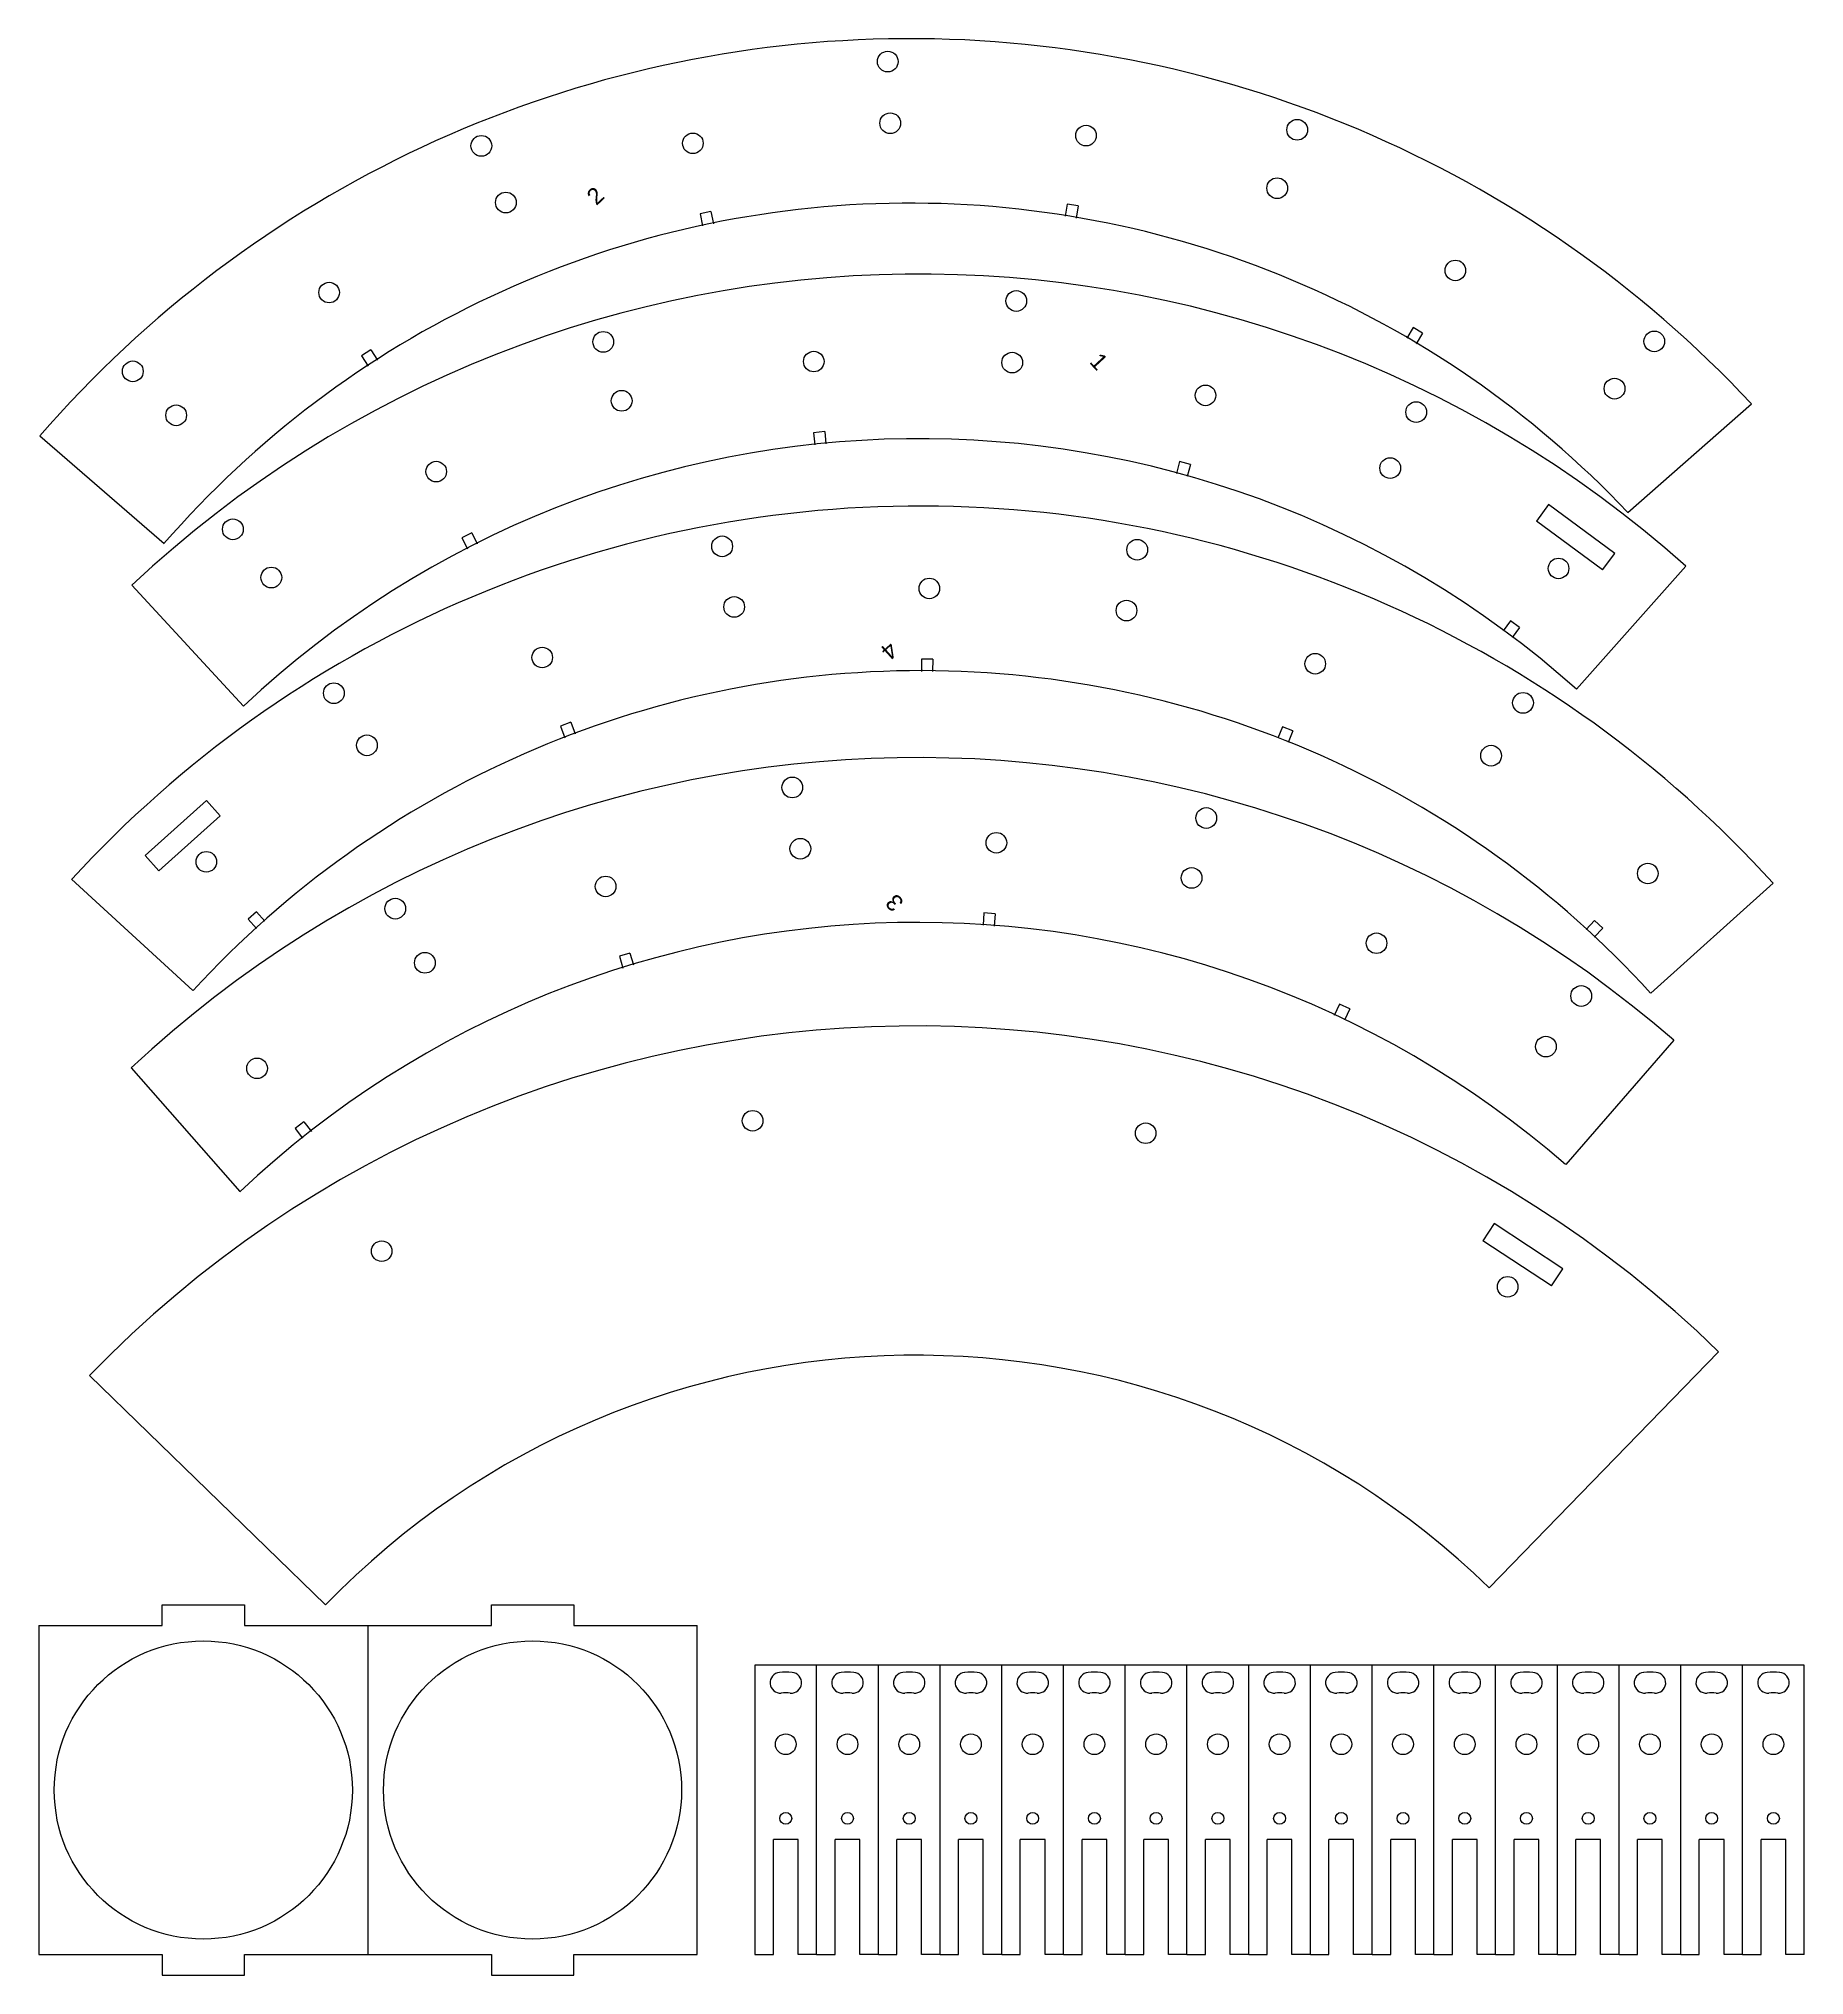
# Model space of a CAD drawing. Header units: inches. Extents: x 0.2 to 21.7, y 0.2 to 23.8.
import ezdxf

# ---------------------------------------------------------------- set-up
doc = ezdxf.new("R2010")
doc.units = ezdxf.units.IN
doc.header["$MEASUREMENT"] = 0
doc.layers.add('cut', color=6, linetype='Continuous', lineweight=0)
doc.layers.add('etch', color=1, linetype='Continuous', lineweight=0)
doc.styles.get("Standard").update_dxf_attribs({"font": 'ARIAL.TTF'})

msp = doc.modelspace()

# ---------------------------------------------------------------- linework, layer by layer
at = {"layer": 'cut'}
for p, q in [((8.37, 21.661), (8.238, 21.634)), ((8.37, 21.661), (8.4, 21.513)), ((12.698, 21.753), (12.673, 21.605)), ((12.832, 21.731), (12.698, 21.753)), ((12.832, 21.731), (12.806, 21.583)), ((8.238, 21.634), (8.268, 21.487)), ((16.901, 20.254), (16.824, 20.125)), ((17.017, 20.184), (16.901, 20.254)), ((17.017, 20.184), (16.94, 20.056)), ((4.236, 19.984), (4.122, 19.911)), ((4.122, 19.911), (4.203, 19.785)), ((4.236, 19.984), (4.317, 19.857)), ((19.51, 18.005), (21.014, 19.326)), ((0.214, 18.939), (1.725, 17.628)), ((9.752, 18.989), (9.617, 18.976)), ((9.617, 18.976), (9.632, 18.827)), ((9.752, 18.989), (9.766, 18.84)), ((14.065, 18.625), (14.025, 18.48)), ((14.195, 18.588), (14.065, 18.625)), ((14.195, 18.588), (14.155, 18.443)), ((18.548, 18.103), (18.399, 17.902)), ((19.204, 17.308), (18.399, 17.902)), ((19.352, 17.509), (18.548, 18.103)), ((5.463, 17.758), (5.343, 17.698)), ((5.343, 17.698), (5.41, 17.563)), ((5.463, 17.758), (5.531, 17.624)), ((19.204, 17.308), (19.352, 17.509)), ((18.885, 15.861), (20.216, 17.354)), ((1.334, 17.125), (2.691, 15.655)), ((18.086, 16.69), (17.996, 16.57)), ((18.194, 16.609), (18.086, 16.69)), ((18.194, 16.609), (18.104, 16.489)), ((10.93, 16.226), (10.928, 16.076)), ((11.065, 16.225), (10.93, 16.226)), ((11.065, 16.225), (11.063, 16.074)), ((6.669, 15.458), (6.543, 15.41)), ((6.543, 15.41), (6.596, 15.27)), ((6.669, 15.458), (6.722, 15.317)), ((15.315, 15.402), (15.259, 15.263)), ((15.44, 15.352), (15.315, 15.402)), ((15.44, 15.352), (15.384, 15.212)), ((2.241, 14.508), (1.496, 13.84)), ((2.408, 14.322), (2.241, 14.508)), ((2.408, 14.322), (1.663, 13.654)), ((1.496, 13.84), (1.663, 13.654)), ((0.601, 13.552), (2.074, 12.2)), ((21.277, 13.503), (19.788, 12.167)), ((2.848, 13.155), (2.747, 13.065)), ((2.747, 13.065), (2.847, 12.953)), ((2.848, 13.155), (2.948, 13.043)), ((11.687, 13.142), (11.676, 12.992)), ((11.822, 13.131), (11.687, 13.142)), ((11.822, 13.131), (11.81, 12.982)), ((19.106, 13.049), (19.003, 12.94)), ((19.205, 12.957), (19.102, 12.847)), ((19.205, 12.957), (19.106, 13.049)), ((7.386, 12.654), (7.257, 12.615)), ((7.257, 12.615), (7.3, 12.471)), ((7.386, 12.654), (7.429, 12.51)), ((16.009, 12.033), (15.944, 11.897)), ((16.131, 11.975), (16.009, 12.033)), ((16.131, 11.975), (16.066, 11.839)), ((20.068, 11.596), (18.756, 10.087)), ((1.327, 11.26), (2.646, 9.757)), ((3.422, 10.605), (3.316, 10.522)), ((3.422, 10.605), (3.515, 10.487)), ((3.316, 10.522), (3.408, 10.404)), ((17.887, 9.369), (17.749, 9.16)), ((18.722, 8.82), (17.887, 9.369)), ((18.585, 8.611), (17.749, 9.16)), ((18.585, 8.611), (18.722, 8.82)), ((17.827, 4.943), (20.614, 7.812)), ((3.687, 4.737), (0.817, 7.524)), ((1.702, 4.487), (1.702, 4.737)), ((1.702, 4.737), (2.702, 4.737)), ((2.702, 4.737), (2.702, 4.487)), ((5.702, 4.487), (5.702, 4.737)), ((5.702, 4.737), (6.702, 4.737)), ((6.702, 4.737), (6.702, 4.487)), ((0.202, 4.487), (0.202, 0.487)), ((0.202, 4.487), (1.702, 4.487)), ((2.702, 4.487), (4.202, 4.487)), ((4.202, 4.487), (4.202, 0.487)), ((4.202, 4.487), (5.702, 4.487)), ((6.702, 4.487), (8.202, 4.487)), ((8.202, 0.487), (8.202, 4.487)), ((9.654, 4.002), (8.904, 4.002)), ((8.904, 4.002), (8.904, 0.487)), ((10.404, 4.002), (9.654, 4.002)), ((9.654, 0.487), (9.654, 4.002)), ((11.154, 4.002), (10.404, 4.002)), ((10.404, 0.487), (10.404, 4.002)), ((11.904, 4.002), (11.154, 4.002)), ((11.154, 0.487), (11.154, 4.002)), ((12.654, 4.002), (11.904, 4.002)), ((11.904, 0.487), (11.904, 4.002)), ((13.404, 4.002), (12.654, 4.002)), ((12.654, 0.487), (12.654, 4.002)), ((14.154, 4.002), (13.404, 4.002)), ((13.404, 0.487), (13.404, 4.002)), ((14.904, 4.002), (14.154, 4.002)), ((14.154, 0.487), (14.154, 4.002)), ((15.654, 4.002), (14.904, 4.002)), ((14.904, 0.487), (14.904, 4.002)), ((16.404, 4.002), (15.654, 4.002)), ((15.654, 0.487), (15.654, 4.002)), ((17.154, 4.002), (16.404, 4.002)), ((16.404, 0.487), (16.404, 4.002)), ((17.904, 4.002), (17.154, 4.002)), ((17.154, 0.487), (17.154, 4.002)), ((18.654, 4.002), (17.904, 4.002)), ((17.904, 0.487), (17.904, 4.002)), ((19.404, 4.002), (18.654, 4.002)), ((18.654, 0.487), (18.654, 4.002)), ((20.154, 4.002), (19.404, 4.002)), ((19.404, 0.487), (19.404, 4.002)), ((20.904, 4.002), (20.154, 4.002)), ((20.154, 0.487), (20.154, 4.002)), ((21.654, 4.002), (20.904, 4.002)), ((20.904, 0.487), (20.904, 4.002)), ((21.654, 0.487), (21.654, 4.002)), ((9.129, 0.487), (9.129, 1.887)), ((9.429, 1.887), (9.129, 1.887)), ((9.429, 0.487), (9.429, 1.887)), ((9.879, 0.487), (9.879, 1.887)), ((10.179, 1.887), (9.879, 1.887)), ((10.179, 0.487), (10.179, 1.887)), ((10.629, 0.487), (10.629, 1.887)), ((10.929, 1.887), (10.629, 1.887)), ((10.929, 0.487), (10.929, 1.887)), ((11.379, 0.487), (11.379, 1.887)), ((11.679, 1.887), (11.379, 1.887)), ((11.679, 0.487), (11.679, 1.887)), ((12.129, 0.487), (12.129, 1.887)), ((12.429, 1.887), (12.129, 1.887)), ((12.429, 0.487), (12.429, 1.887)), ((12.879, 0.487), (12.879, 1.887)), ((13.179, 1.887), (12.879, 1.887)), ((13.179, 0.487), (13.179, 1.887)), ((13.629, 0.487), (13.629, 1.887)), ((13.929, 1.887), (13.629, 1.887)), ((13.929, 0.487), (13.929, 1.887)), ((14.379, 0.487), (14.379, 1.887)), ((14.679, 1.887), (14.379, 1.887)), ((14.679, 0.487), (14.679, 1.887)), ((15.129, 0.487), (15.129, 1.887)), ((15.429, 1.887), (15.129, 1.887)), ((15.429, 0.487), (15.429, 1.887)), ((15.879, 0.487), (15.879, 1.887)), ((16.179, 1.887), (15.879, 1.887)), ((16.179, 0.487), (16.179, 1.887)), ((16.629, 0.487), (16.629, 1.887)), ((16.929, 1.887), (16.629, 1.887)), ((16.929, 0.487), (16.929, 1.887)), ((17.379, 0.487), (17.379, 1.887)), ((17.679, 1.887), (17.379, 1.887)), ((17.679, 0.487), (17.679, 1.887)), ((18.129, 0.487), (18.129, 1.887)), ((18.429, 1.887), (18.129, 1.887)), ((18.429, 0.487), (18.429, 1.887)), ((18.879, 0.487), (18.879, 1.887)), ((19.179, 1.887), (18.879, 1.887)), ((19.179, 0.487), (19.179, 1.887)), ((19.629, 0.487), (19.629, 1.887)), ((19.929, 1.887), (19.629, 1.887)), ((19.929, 0.487), (19.929, 1.887)), ((20.379, 0.487), (20.379, 1.887)), ((20.679, 1.887), (20.379, 1.887)), ((20.679, 0.487), (20.679, 1.887)), ((21.129, 0.487), (21.129, 1.887)), ((21.429, 1.887), (21.129, 1.887)), ((21.429, 0.487), (21.429, 1.887)), ((0.202, 0.487), (1.702, 0.487)), ((1.702, 0.487), (1.702, 0.237)), ((2.702, 0.237), (2.702, 0.487)), ((2.702, 0.487), (4.202, 0.487)), ((4.202, 0.487), (5.702, 0.487)), ((5.702, 0.487), (5.702, 0.237)), ((6.702, 0.237), (6.702, 0.487)), ((6.702, 0.487), (8.202, 0.487)), ((8.904, 0.487), (9.129, 0.487)), ((9.654, 0.487), (9.429, 0.487)), ((9.654, 0.487), (9.879, 0.487)), ((10.404, 0.487), (10.179, 0.487)), ((10.404, 0.487), (10.629, 0.487)), ((11.154, 0.487), (10.929, 0.487)), ((11.154, 0.487), (11.379, 0.487)), ((11.904, 0.487), (11.679, 0.487)), ((11.904, 0.487), (12.129, 0.487)), ((12.654, 0.487), (12.429, 0.487)), ((12.654, 0.487), (12.879, 0.487)), ((13.404, 0.487), (13.179, 0.487)), ((13.404, 0.487), (13.629, 0.487)), ((14.154, 0.487), (13.929, 0.487)), ((14.154, 0.487), (14.379, 0.487)), ((14.904, 0.487), (14.679, 0.487)), ((14.904, 0.487), (15.129, 0.487)), ((15.654, 0.487), (15.429, 0.487)), ((15.654, 0.487), (15.879, 0.487)), ((16.404, 0.487), (16.179, 0.487)), ((16.404, 0.487), (16.629, 0.487)), ((17.154, 0.487), (16.929, 0.487)), ((17.154, 0.487), (17.379, 0.487)), ((17.904, 0.487), (17.679, 0.487)), ((17.904, 0.487), (18.129, 0.487)), ((18.654, 0.487), (18.429, 0.487)), ((18.654, 0.487), (18.879, 0.487)), ((19.404, 0.487), (19.179, 0.487)), ((19.404, 0.487), (19.629, 0.487)), ((20.154, 0.487), (19.929, 0.487)), ((20.154, 0.487), (20.379, 0.487)), ((20.904, 0.487), (20.679, 0.487)), ((20.904, 0.487), (21.129, 0.487)), ((21.654, 0.487), (21.429, 0.487)), ((1.702, 0.237), (2.702, 0.237)), ((5.702, 0.237), (6.702, 0.237))]:
    msp.add_line(p, q, dxfattribs=at)
for centre, radius in [((10.518, 23.484), 0.126), ((10.548, 22.735), 0.126), ((5.58, 22.46), 0.126), ((8.15, 22.491), 0.125), ((12.927, 22.585), 0.125), ((15.493, 22.655), 0.126), ((5.878, 21.772), 0.126), ((15.25, 21.946), 0.126), ((17.415, 20.947), 0.125), ((3.73, 20.678), 0.125), ((12.08, 20.576), 0.126), ((7.061, 20.079), 0.126), ((19.832, 20.085), 0.126), ((1.345, 19.721), 0.126), ((9.619, 19.84), 0.125), ((12.03, 19.827), 0.126), ((14.379, 19.429), 0.125), ((19.349, 19.511), 0.126), ((1.872, 19.187), 0.126), ((7.285, 19.363), 0.126), ((16.939, 19.226), 0.126), ((5.032, 18.503), 0.125), ((16.623, 18.546), 0.126), ((2.561, 17.802), 0.126), ((8.506, 17.595), 0.126), ((13.549, 17.554), 0.126), ((18.669, 17.327), 0.125), ((3.028, 17.216), 0.126), ((11.023, 17.084), 0.125), ((8.652, 16.859), 0.126), ((13.419, 16.815), 0.126), ((6.32, 16.245), 0.125), ((15.712, 16.169), 0.125), ((3.788, 15.811), 0.126), ((18.237, 15.694), 0.126), ((4.19, 15.178), 0.126), ((17.849, 15.052), 0.126), ((9.358, 14.666), 0.126), ((14.388, 14.295), 0.126), ((11.838, 13.994), 0.125), ((2.238, 13.763), 0.125), ((9.456, 13.922), 0.126), ((14.21, 13.567), 0.126), ((19.753, 13.621), 0.125), ((7.09, 13.464), 0.125), ((4.534, 13.194), 0.126), ((16.457, 12.774), 0.125), ((4.894, 12.536), 0.126), ((18.944, 12.133), 0.126), ((18.515, 11.518), 0.126), ((2.855, 11.254), 0.125), ((8.876, 10.617), 0.125), ((13.652, 10.466), 0.125), ((4.369, 9.033), 0.125), ((18.05, 8.6), 0.125), ((2.202, 2.487), 1.811), ((6.202, 2.487), 1.811), ((9.279, 3.043), 0.126), ((10.029, 3.043), 0.126), ((10.779, 3.043), 0.126), ((11.529, 3.043), 0.126), ((12.279, 3.043), 0.126), ((13.029, 3.043), 0.126), ((13.779, 3.043), 0.126), ((14.529, 3.043), 0.126), ((15.279, 3.043), 0.126), ((16.029, 3.043), 0.126), ((16.779, 3.043), 0.126), ((17.529, 3.043), 0.126), ((18.279, 3.043), 0.126), ((19.029, 3.043), 0.126), ((19.779, 3.043), 0.126), ((20.529, 3.043), 0.126), ((21.279, 3.043), 0.126), ((9.279, 2.143), 0.0725), ((10.029, 2.143), 0.0725), ((10.779, 2.143), 0.0725), ((11.529, 2.143), 0.0725), ((12.279, 2.143), 0.0725), ((13.029, 2.143), 0.0725), ((13.779, 2.143), 0.0725), ((14.529, 2.143), 0.0725), ((15.279, 2.143), 0.0725), ((16.029, 2.143), 0.0725), ((16.779, 2.143), 0.0725), ((17.529, 2.143), 0.0725), ((18.279, 2.143), 0.0725), ((19.029, 2.143), 0.0725), ((19.779, 2.143), 0.0725), ((20.529, 2.143), 0.0725), ((21.279, 2.143), 0.0725)]:
    msp.add_circle(centre, radius, dxfattribs=at)
for centre, radius, start, end in [((10.79, 9.762), 14, 43.094, 139.051), ((10.788, 9.763), 12.001, 43.3784, 139.051), ((10.9, 6.903), 14, 48.2861, 133.1036), ((10.9, 6.903), 12, 48.2861, 133.1681), ((10.918, 4.085), 14, 42.2763, 137.4589), ((10.918, 4.085), 12, 42.3408, 137.4589), ((10.884, 1.029), 14, 49.0068, 133.0497), ((10.882, 1.027), 12, 49.0068, 133.3341), ((10.86, -2.231), 14, 45.835, 135.835), ((10.86, -2.231), 10, 45.835, 135.835), ((9.214, 3.79), 0.126, 95, 275), ((9.279, 3.043), 0.876, 85, 95), ((9.345, 3.79), 0.126, 265, 85), ((9.964, 3.79), 0.126, 95, 275), ((10.029, 3.043), 0.876, 85, 95), ((10.095, 3.79), 0.126, 265, 85), ((10.714, 3.79), 0.126, 95, 275), ((10.779, 3.043), 0.876, 85, 95), ((10.845, 3.79), 0.126, 265, 85), ((11.464, 3.79), 0.126, 95, 275), ((11.529, 3.043), 0.876, 85, 95), ((11.595, 3.79), 0.126, 265, 85), ((12.214, 3.79), 0.126, 95, 275), ((12.279, 3.043), 0.876, 85, 95), ((12.345, 3.79), 0.126, 265, 85), ((12.964, 3.79), 0.126, 95, 275), ((13.029, 3.043), 0.876, 85, 95), ((13.095, 3.79), 0.126, 265, 85), ((13.714, 3.79), 0.126, 95, 275), ((13.779, 3.043), 0.876, 85, 95), ((13.845, 3.79), 0.126, 265, 85), ((14.464, 3.79), 0.126, 95, 275), ((14.529, 3.043), 0.876, 85, 95), ((14.595, 3.79), 0.126, 265, 85), ((15.214, 3.79), 0.126, 95, 275), ((15.279, 3.043), 0.876, 85, 95), ((15.345, 3.79), 0.126, 265, 85), ((15.964, 3.79), 0.126, 95, 275), ((16.029, 3.043), 0.876, 85, 95), ((16.095, 3.79), 0.126, 265, 85), ((16.714, 3.79), 0.126, 95, 275), ((16.779, 3.043), 0.876, 85, 95), ((16.845, 3.79), 0.126, 265, 85), ((17.464, 3.79), 0.126, 95, 275), ((17.529, 3.043), 0.876, 85, 95), ((17.595, 3.79), 0.126, 265, 85), ((18.214, 3.79), 0.126, 95, 275), ((18.279, 3.043), 0.876, 85, 95), ((18.345, 3.79), 0.126, 265, 85), ((18.964, 3.79), 0.126, 95, 275), ((19.029, 3.043), 0.876, 85, 95), ((19.095, 3.79), 0.126, 265, 85), ((19.714, 3.79), 0.126, 95, 275), ((19.779, 3.043), 0.876, 85, 95), ((19.845, 3.79), 0.126, 265, 85), ((20.464, 3.79), 0.126, 95, 275), ((20.529, 3.043), 0.876, 85, 95), ((20.595, 3.79), 0.126, 265, 85), ((21.214, 3.79), 0.126, 95, 275), ((21.279, 3.043), 0.876, 85, 95), ((21.345, 3.79), 0.126, 265, 85), ((9.279, 3.043), 0.624, 85, 95), ((10.029, 3.043), 0.624, 85, 95), ((10.779, 3.043), 0.624, 85, 95), ((11.529, 3.043), 0.624, 85, 95), ((12.279, 3.043), 0.624, 85, 95), ((13.029, 3.043), 0.624, 85, 95), ((13.779, 3.043), 0.624, 85, 95), ((14.529, 3.043), 0.624, 85, 95), ((15.279, 3.043), 0.624, 85, 95), ((16.029, 3.043), 0.624, 85, 95), ((16.779, 3.043), 0.624, 85, 95), ((17.529, 3.043), 0.624, 85, 95), ((18.279, 3.043), 0.624, 85, 95), ((19.029, 3.043), 0.624, 85, 95), ((19.779, 3.043), 0.624, 85, 95), ((20.529, 3.043), 0.624, 85, 95), ((21.279, 3.043), 0.624, 85, 95)]:
    msp.add_arc(centre, radius, start, end, dxfattribs=at)

# ---------------------------------------------------------------- texts
at = {"layer": 'etch', "char_height": 0.2, "attachment_point": 1}
for s, width, insert, rotation in [('2', 0.97468, (6.84, 21.873), 43.4812), ('1', 0.70169, (13.106, 19.966), 312.7163), ('4', 0.86202, (10.662, 16.303), 221.8891), ('3', 0.4889, (10.58, 13.138), 133.437)]:
    msp.add_mtext_dynamic_manual_height_columns(s, width=width, gutter_width=1, heights=[0], dxfattribs=dict(at, insert=insert, rotation=rotation))

doc.saveas('drawing.dxf')
